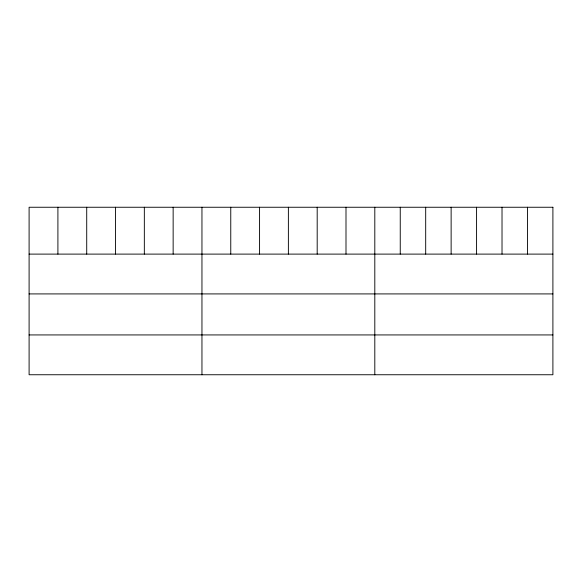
<?xml version="1.0" encoding="UTF-8"?>
<svg xmlns="http://www.w3.org/2000/svg" width="582" height="582" viewBox="0 0 582 582"><rect width="100%" height="100%" fill="white"/><g stroke="black" fill="none" stroke-linecap="round" stroke-linejoin="round"><path stroke-width="0.87" d="M29.1 254.108L552.9 254.108M29.1 293.917L552.9 293.917M29.1 334.934L552.9 334.934M527.459 207.25L527.459 254.108M502.019 207.25L502.019 254.108M476.578 207.25L476.578 254.108M451.13 207.25L451.13 254.108M425.689 207.25L425.689 254.108M400.249 207.25L400.249 254.108M374.808 207.25L374.808 374.75M345.999 207.25L345.999 254.108M317.19 207.25L317.19 254.108M288.381 207.25L288.381 254.108M259.572 207.25L259.572 254.108M230.763 207.25L230.763 254.108M201.954 207.25L201.954 374.75M173.145 207.25L173.145 254.108M144.336 207.25L144.336 254.108M115.527 207.25L115.527 254.108M86.718 207.25L86.718 254.108M57.909 207.25L57.909 254.108M552.9 207.25L29.1 207.25L29.1 374.75L552.9 374.75L552.9 207.25"/></g></svg>
